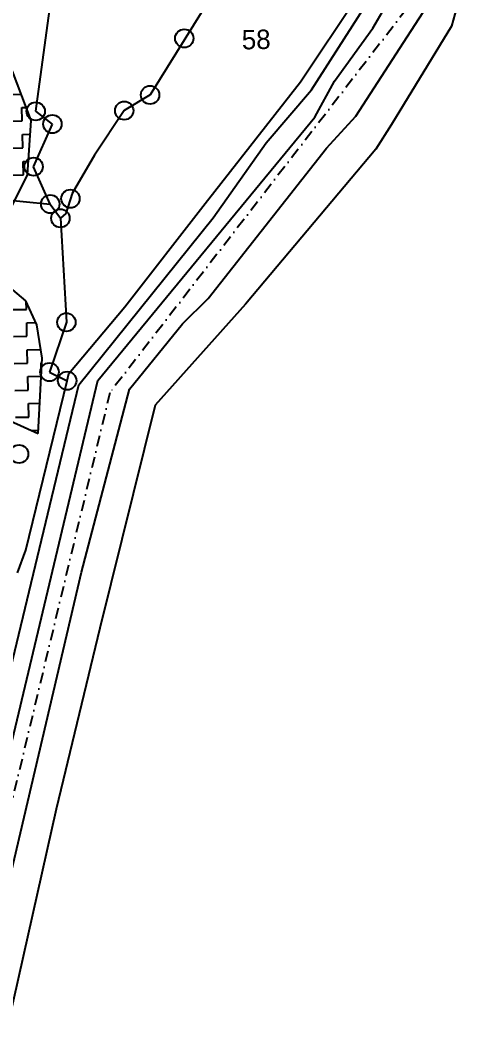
# Model space of a CAD drawing. Header units: metres. Extents: x 281463 to 283423, y 2096851 to 2099007.
# Drawn here: x 282778.6 to 282987.9, y 2097351.1 to 2097806 of the extents above; entities that cross this region are included whole.
import ezdxf
from ezdxf.enums import TextEntityAlignment as Align

# ---------------------------------------------------------------- set-up
doc = ezdxf.new("R2010")
doc.units = ezdxf.units.M
doc.linetypes.add('DASHDOT', pattern=[1, 0.5, -0.25, 0, -0.25])
for name, color, linetype in [('LINE_WATER', 4, 'Continuous'), ('POLY_HATCH', 12, 'Continuous'), ('POLY_PARCEL', 6, 'Continuous'), ('POLY_WATER', 4, 'Continuous'), ('TEXT_PARCEL', 7, 'Continuous'), ('V_BOUND_STREAM_LINE', 7, 'DASHDOT')]:
    doc.layers.add(name, color=color, linetype=linetype)
doc.styles.add('TEXT_MAP', font='')
doc.styles.get('TEXT_MAP').set_extended_font_data('Kruti Dev 050')

msp = doc.modelspace()

# ---------------------------------------------------------------- linework, layer by layer
for centre in [(282853.56, 2097797.55), (282837.96, 2097771.8), (282785.82, 2097764.31), (282826.15, 2097764.65), (282793.44, 2097758.52), (282784.87, 2097739.09), (282792.44, 2097722.03), (282801.67, 2097724.49), (282797.09, 2097715.59), (282799.79, 2097668.17), (282792.11, 2097645.49), (282800.16, 2097641.52), (282778.25, 2097608.13)]:
    msp.add_circle(centre, 4.18)
at = {"layer": 'LINE_WATER'}
for p, q in [((282911.49, 2097774.12), (282943.42, 2097824.08)), ((282939.54, 2097802.17), (282948.54, 2097817.96)), ((282958.83, 2097803.85), (282966.05, 2097815.23)), ((282953.4, 2097795.63), (282958.83, 2097803.85)), ((282922, 2097778.09), (282939.54, 2097802.17)), ((282931.71, 2097762.1), (282953.4, 2097795.63)), ((282913.02, 2097761.68), (282922, 2097778.09)), ((282890.84, 2097749.97), (282911.49, 2097774.12)), ((282814.09, 2097641.66), (282913.02, 2097761.68)), ((282918.32, 2097747.47), (282931.71, 2097762.1)), ((282866.67, 2097715.77), (282890.84, 2097749.97)), ((282864.37, 2097678.94), (282918.32, 2097747.47)), ((282805.41, 2097639.59), (282866.67, 2097715.77)), ((282852.79, 2097667.46), (282864.37, 2097678.94)), ((282828.52, 2097637.61), (282852.79, 2097667.46)), ((282746.66, 2097395.16), (282805.41, 2097639.59)), ((282755.97, 2097397.24), (282814.09, 2097641.66)), ((282806.69, 2097554.22), (282828.52, 2097637.61)), ((282727.01, 2097214.57), (282806.69, 2097554.22))]:
    msp.add_line(p, q, dxfattribs=at)
at = {"layer": 'POLY_HATCH'}
for p, q in [((282783.69, 2097760.13), (282775.28, 2097782.61)), ((282782.14, 2097735.32), (282783.69, 2097760.13)), ((282774.56, 2097720.39), (282782.14, 2097735.32)), ((282781.31, 2097678.01), (282768.41, 2097688.8)), ((282786.3, 2097667.06), (282781.31, 2097678.01)), ((282788.75, 2097651.82), (282786.3, 2097667.06)), ((282786.88, 2097617.52), (282788.75, 2097651.82)), ((282762.37, 2097628.57), (282786.88, 2097617.52))]:
    msp.add_line(p, q, dxfattribs=at)
at = {"layer": 'POLY_HATCH', "linetype": 'Continuous'}
for p, q in [((282773.26, 2097772.04), (282779.18, 2097772.17)), ((282779.53, 2097766.04), (282781.46, 2097766.09)), ((282779.66, 2097759.91), (282779.53, 2097766.04)), ((282773.53, 2097759.77), (282779.66, 2097759.91)), ((282779.8, 2097753.78), (282783.3, 2097753.86)), ((282779.94, 2097747.64), (282779.8, 2097753.78)), ((282773.8, 2097747.51), (282779.94, 2097747.64)), ((282780.07, 2097741.51), (282782.53, 2097741.57)), ((282780.21, 2097735.38), (282780.07, 2097741.51)), ((282774.08, 2097735.24), (282780.21, 2097735.38)), ((282781.58, 2097674.05), (282781.5, 2097677.6)), ((282775.45, 2097673.92), (282781.58, 2097674.05)), ((282781.72, 2097667.92), (282785.87, 2097668.01)), ((282781.85, 2097661.79), (282781.72, 2097667.92)), ((282775.72, 2097661.65), (282781.85, 2097661.79)), ((282781.99, 2097655.66), (282788.12, 2097655.79)), ((282782.13, 2097649.52), (282781.99, 2097655.66)), ((282776, 2097649.39), (282782.13, 2097649.52)), ((282788.26, 2097649.66), (282788.64, 2097649.67)), ((282788.37, 2097644.79), (282788.26, 2097649.66)), ((282782.27, 2097643.39), (282788.3, 2097643.53)), ((282782.4, 2097637.26), (282782.27, 2097643.39)), ((282776.27, 2097637.12), (282782.4, 2097637.26)), ((282782.54, 2097631.13), (282787.63, 2097631.24)), ((282782.68, 2097624.99), (282782.54, 2097631.13)), ((282776.54, 2097624.86), (282782.68, 2097624.99)), ((282783.85, 2097618.88), (282786.96, 2097618.95))]:
    msp.add_line(p, q, dxfattribs=at)
at = {"layer": 'POLY_PARCEL'}
for p, q in [((282785.82, 2097764.31), (282795.07, 2097832.23)), ((282861.99, 2097810.47), (282837.96, 2097771.8)), ((282837.96, 2097771.8), (282826.15, 2097764.65)), ((282793.44, 2097758.52), (282785.82, 2097764.31)), ((282826.15, 2097764.65), (282812.68, 2097744.29)), ((282784.87, 2097739.09), (282793.44, 2097758.52)), ((282812.68, 2097744.29), (282802.42, 2097726.87)), ((282792.44, 2097722.03), (282784.87, 2097739.09)), ((282802.42, 2097726.87), (282799.51, 2097717.72)), ((282764.94, 2097724.69), (282792.44, 2097722.03)), ((282792.44, 2097722.03), (282797.09, 2097715.59)), ((282799.51, 2097717.72), (282797.09, 2097715.59)), ((282797.09, 2097715.59), (282799.79, 2097668.17)), ((282799.79, 2097668.17), (282792.11, 2097645.49)), ((282792.11, 2097645.49), (282800.16, 2097641.52))]:
    msp.add_line(p, q, dxfattribs=at)
at = {"layer": 'POLY_WATER'}
for p, q in [((282987.9, 2097847.87), (282975.3, 2097803.14)), ((282906.51, 2097777.68), (282944.26, 2097834.52)), ((282975.3, 2097803.14), (282948.04, 2097758.32)), ((282863.1, 2097722.27), (282906.51, 2097777.68)), ((282948.04, 2097758.32), (282940.92, 2097747.11)), ((282940.92, 2097747.11), (282881.38, 2097676.4)), ((282826.48, 2097675.2), (282863.1, 2097722.27)), ((282800.95, 2097644.75), (282826.48, 2097675.2)), ((282881.38, 2097676.4), (282840.22, 2097630.45)), ((282800.16, 2097641.52), (282800.95, 2097644.75)), ((282781.39, 2097564.24), (282800.16, 2097641.52)), ((282840.22, 2097630.45), (282815.05, 2097528.79)), ((282777.53, 2097553.92), (282781.39, 2097564.24)), ((282815.05, 2097528.79), (282795.1, 2097446.21)), ((282795.1, 2097446.21), (282773.5, 2097349.95))]:
    msp.add_line(p, q, dxfattribs=at)
at = {"layer": 'V_BOUND_STREAM_LINE', "ltscale": 10}
for p, q in [((282954.92, 2097811.01), (282819.62, 2097636.08)), ((282819.62, 2097636.08), (282754.74, 2097365.42))]:
    msp.add_line(p, q, dxfattribs=at)

# ---------------------------------------------------------------- texts
at = {"layer": 'TEXT_PARCEL', "style": 'TEXT_MAP'}
msp.add_text('58', height=8.833, rotation=1.2801, dxfattribs=at).set_placement((282886.32, 2097797.06), align=Align.MIDDLE)

doc.saveas('drawing.dxf')
